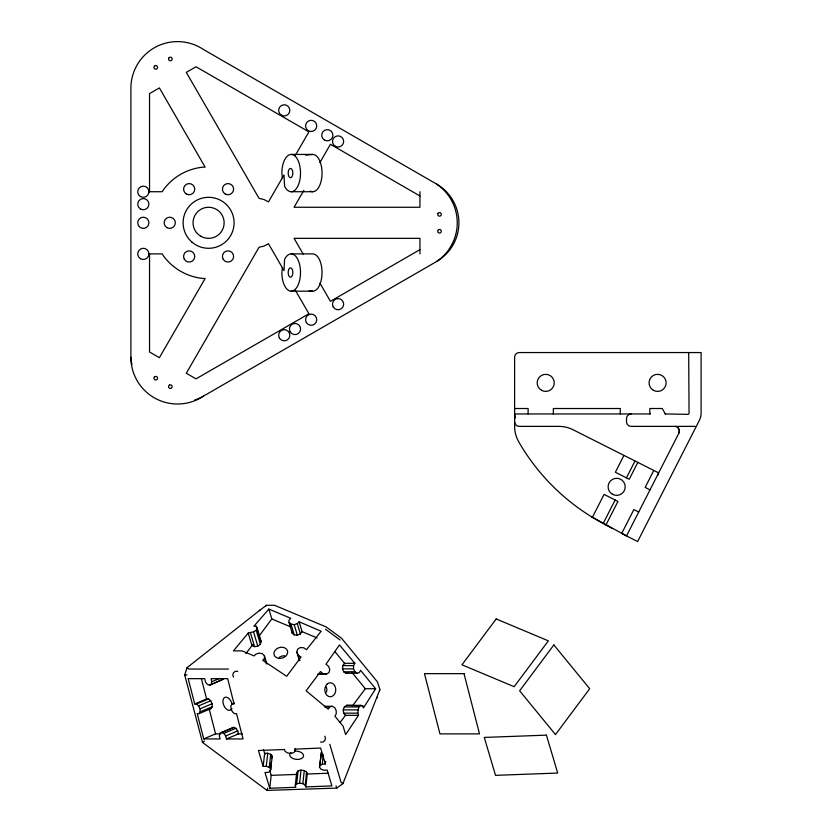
<?xml version="1.0" encoding="UTF-8"?>
<svg xmlns="http://www.w3.org/2000/svg" width="832" height="832" viewBox="0 0 832 832"><rect width="100%" height="100%" fill="white"/><g stroke="black" fill="none" stroke-linecap="round" stroke-linejoin="round"><path stroke-width="1.25" d="M282.339 267.727L281.861 272.532A18.647 9.329 90 0 0 293.592 290.545A18.647 9.329 90 0 0 299.26 263.214A18.647 9.329 90 0 0 284.586 259.355L284.003 270.618L268.476 243.724L264.035 246.054L259.022 247.291L186.306 373.235L196.03 378.851L308.911 313.758L295.433 290.41M357.115 673.223L346.018 673.223L343.689 671.798L342.462 668.886L342.815 665.6L344.521 663.312L354.827 663.312L353.548 665.6L353.558 668.886L354.921 671.798L357.115 673.223L359.299 672.63L360.578 670.342L375.617 688.719L363.438 707.97L362.762 705.786L360.776 705.349L346.601 705.349L344.334 706.919L343.21 709.894L343.668 713.149L345.457 715.333L358.509 715.333L357.854 713.149L358.218 709.894L358.925 706.919L360.776 705.349M270.826 769.194L269.266 767.354L266.292 766.293L263.193 766.407L264.628 753.355L267.727 753.241L270.702 754.302L272.262 756.142L270.379 771.118L268.102 772.377L265.002 772.491L269.745 788.258L295.828 787.28L295.256 785.543L296.691 772.491L298.116 770.827L301.018 770.099L304.283 770.598L306.665 772.127L307.226 774.02L305.812 786.916L331.895 785.907L327.163 770.047L324.043 770.297L321.079 769.236L319.519 767.385L321.402 752.419L319.519 767.385M266.292 766.293L267.727 753.241M269.266 767.354L270.702 754.302M270.379 771.118L271.43 761.623M269.745 788.258L271.17 775.351L269.714 770.453M263.193 766.407L258.461 750.485L284.554 749.518L285.116 751.41L287.498 752.939L290.753 753.438L293.665 752.71L295.09 751.046L295.35 748.665M295.256 785.543L296.681 783.879L298.116 770.827M296.681 783.879L299.582 783.151L301.018 770.099M305.812 786.916L305.23 785.179L302.848 783.65L304.283 770.598M305.23 785.179L306.665 772.127M319.956 765.471L322.244 764.213L323.284 754.718M322.244 764.213L325.354 763.953L325.634 761.374M211.182 684.268L211.744 681.73L211.089 678.673L227.687 678.673L234.073 704.007L232.097 704.007L230.901 705.848L231.036 708.843L232.44 711.828L234.582 713.679L236.558 713.679L243.058 738.951L226.46 738.951L225.68 735.946L223.818 733.408L221.603 732.441L219.898 733.408L219.336 735.946L220.106 738.951L203.746 738.91L197.174 713.606L198.983 713.679L211.047 708.594L212.243 706.753L212.108 703.758L210.704 700.773L208.562 698.922L206.586 698.922L194.688 703.934L188.188 678.652L204.734 678.673L205.39 681.73L207.262 684.268L209.477 685.246L223.257 679.193L209.477 685.246M271.814 758.066L272.262 756.142M299.312 660.462L296.837 652.122L297.617 649.23L300.227 647.566L303.69 647.774L306.53 649.678L321.131 631.238L299.156 621.806L297.326 623.678L294.185 624.603L291.002 624.114L289.006 622.43L288.954 620.162L290.784 618.29L268.882 609.097L253.885 626.215L256.162 626.215L257.171 628.066L261.206 641.628L260.343 644.249L257.806 646.173L254.561 646.662L251.95 645.57L248.227 633.038L253.542 631.8L256.194 630.292L257.171 628.066M379.402 690.83L379.912 689.551L342.94 783.609L336.762 788.091L266.989 790.4L202.519 742.425L184.683 674.929L187.044 667.67L260.385 609.783L266.562 605.29L274.57 605.29L326.258 626.985L341.588 638.279L377.447 681.928L379.798 689.187M266.989 790.4L267.717 788.154M377.551 696.81L377.104 697.944M591.999 517.067L626.538 535.912L678.891 433.16L679.318 430.165L678.142 427.866M592.405 517.317L604.094 494.385L617.937 501.436L605.925 525.013M623.844 455.614L615.378 472.233L629.221 479.284L637.686 462.665M603.169 523.505L615.139 500.011M626.423 477.859L634.889 461.24M653.619 470.787L645.154 487.396L650 489.871M515.403 416.021L514.623 418.61A4.659 4.659 0 0 1 515.247 416.281M295.433 155.199L308.911 131.862L196.03 66.768L186.306 72.374L259.022 198.328L264.035 199.555L268.476 201.895L284.003 175.001L284.586 186.264A18.647 9.329 -90 0 0 299.26 182.406A18.647 9.329 -90 0 0 293.592 155.064A18.647 9.329 -90 0 0 281.861 173.077L282.339 177.882M303.826 190.403L294.081 207.262L419.942 207.262L419.942 191.724M319.883 162.583L330.439 144.29L419.942 195.967M358.509 715.333L345.623 734.583L343.086 726.159L334.942 716.206L336.222 713.918L336.201 710.642L334.807 707.73L332.27 706.295L329.68 706.888L328.214 709.176L306.124 690.799L320.486 671.549L323.118 673.733L326.394 674.18L328.952 672.61L329.794 669.625L328.609 666.37L325.978 664.186L339.466 644.935L354.827 663.312M198.983 713.679L200.169 711.828L212.243 706.753M245.908 653.671L252.803 644.436M258.877 636.282L271.804 618.956L268.882 609.097M289.006 622.43L292.157 633.038L294.195 634.858L297.336 635.211L300.383 633.942L302.089 631.654L299.156 621.806M340.174 722.426L345.55 715.218M352.394 706.046L365.321 688.719L375.617 688.719M248.227 633.038L233.449 650.874L242.091 650.874L254.124 655.928L255.944 654.046L259.095 653.13L262.288 653.64L264.368 655.616L266.895 664.113M264.368 655.616L264.534 658.268L262.766 660.338L286.676 676.291L301.038 657.041L298.189 655.138L296.837 652.122M266.51 605.332L265.481 606.143M259.303 610.636L260.333 609.825M202.519 742.425L204.433 741.031M419.942 249.652L330.439 301.319L319.914 283.078M194.584 400.14A48.422 48.422 0 0 0 203.414 396.157L436.519 261.57A44.762 44.762 0 0 0 436.519 184.038L203.414 49.462A46.623 46.623 0 0 0 130.894 88.223L130.894 357.396A48.422 48.422 0 0 0 131.914 364.593M226.46 738.951L238.524 733.876L237.754 730.87L235.882 728.322L233.678 727.355L219.898 733.408M211.744 681.73L219.43 678.496M194.688 703.934L196.487 704.007L208.562 698.922M196.487 704.007L198.64 705.848L210.704 700.773M200.169 711.828L200.044 708.843L212.108 703.758M232.097 704.007L234.291 703.082M203.746 738.91L215.571 733.876L220.678 733.876M221.603 732.441L233.678 727.355M223.818 733.408L235.882 728.322M225.68 735.946L237.754 730.87M346.018 673.223L348.566 672.63M305.583 155.137L312.718 154.43A18.647 9.329 -90 0 1 321.963 175.521A18.647 9.329 -90 0 1 310.294 191.09M271.17 775.351L297.066 774.394M306.124 774.062L328.349 773.23M291.179 154.43L312.718 154.43M148.616 191.724L162.292 191.724L163.332 189.925A55.942 55.942 0 0 1 202.748 167.17L205.15 167.17L159.39 87.922L149.542 93.61L149.542 191.724M291.179 191.724L312.718 191.724M148.616 253.885L162.292 253.885L163.332 255.694A55.942 55.942 0 0 0 202.748 278.45L205.15 278.45L159.39 357.698L149.542 352.009L149.542 253.885M291.179 253.885L312.718 253.885A18.647 9.329 -90 0 1 322.036 272.532A18.647 9.329 -90 0 1 312.718 291.19L291.179 291.19M514.623 408.512L528.112 408.512L528.112 413.951M514.623 413.951L650.406 413.951M665.08 413.951L687.138 414.336A1.55 1.55 0 0 0 689.062 412.402L688.678 352.56M695.053 426.379L631.176 426.379A4.659 4.659 0 0 1 626.517 421.72L626.517 418.61A4.659 4.659 0 0 1 631.176 413.951M342.815 665.6L353.548 665.6M342.462 668.886L353.558 668.886M228.498 669.053L188.947 669.053L187.044 667.67M237.765 671.299L235.404 671.299L233.501 672.682L232.773 674.929L233.501 677.175M343.689 671.798L354.921 671.798M318.438 673.733L323.118 673.733M317.699 674.18L326.394 674.18M184.683 674.929L187.044 674.929M362.762 705.786L346.601 705.349M324.678 706.295L332.27 706.295M324.636 706.888L329.68 706.888M344.334 706.919L358.925 706.919M209.071 708.594L211.047 708.594M343.21 709.894L358.218 709.894M343.668 713.149L357.854 713.149M237.266 733.876L242.372 733.876M320.507 742.061L322.868 742.061L324.771 740.667L325.499 738.431L324.771 736.185M309.15 290.826L312.718 291.19M299.582 783.151L302.848 783.65M271.804 618.956L290.784 626.912M301.454 631.394L317.075 637.946M638.706 512.023L633.859 509.558L621.691 533.437L637.614 541.559L699.421 420.254A15.538 15.538 0 0 0 701.106 413.202L701.106 352.56L519.282 352.56A4.659 4.659 0 0 0 514.623 357.23L514.623 426.379A31.086 31.086 0 0 0 518.783 441.927A213.065 213.065 0 0 0 599.04 521.196L612.716 528.694M325.52 629.221L340.028 639.943M342.94 783.609L341.037 782.215L329.774 744.297M335.015 651.706L344.958 663.842M351.853 672.277L365.321 688.719M665.371 413.951L662.23 408.512L649.823 408.512L649.823 413.951M303.17 254.093L294.081 238.347L419.942 238.347L419.942 253.885M260.052 639.298L261.206 641.628M198.64 705.848L200.044 708.843M336.034 785.845L336.762 788.091M297.326 623.678L300.383 633.942M294.185 624.603L297.336 635.211M291.002 624.114L294.195 634.858M289.63 622.45L290.649 625.872M298.189 655.138L299.863 660.754M325.354 763.953L320.632 748.041L294.528 749.154L295.09 751.046M256.162 626.215L259.698 638.102M256.194 630.292L260.343 644.249M264.534 658.268L265.98 663.114M253.542 631.8L257.806 646.173M250.515 633.038L254.561 646.662M263.536 749.674L264.992 754.562M201.323 678.454L206.586 698.922M209.123 708.781L215.571 733.876M292.053 631.301L292.157 633.038M620.298 413.951L620.298 408.512L553.353 408.512L553.353 413.951M203.414 396.157A46.623 46.623 0 0 1 130.894 357.396M436.519 184.038A46.623 46.623 0 0 1 436.519 261.57M514.623 421.72A4.659 4.659 0 0 0 519.282 426.379L559.01 426.379A31.086 31.086 0 0 1 573.123 429.77L657.311 472.212A1.55 1.55 0 0 1 657.467 475.207M674.731 426.379A4.659 4.659 0 0 1 678.891 433.16M231.91 708.458A6.999 4.15 67.2 0 1 224.682 707.086A6.999 4.15 67.2 0 1 224.827 697.341A6.999 4.15 67.2 0 1 231.972 703.758M279.458 657.228A6.999 5.47 -16.5 0 1 284.617 655.793M295.36 751.057A6.999 4.15 6.3 0 1 303.555 756.08A6.999 4.15 6.3 0 1 294.258 758.992A6.999 4.15 6.3 0 1 290.878 752.461M326.352 686.93A6.999 5.47 -90 0 1 326.446 692.286M168.74 58.042L168.563 59.457L169.426 60.58L170.841 60.767L171.974 59.904L172.162 58.49L171.288 57.356L169.874 57.169L168.74 58.042M437.913 213.439L437.726 214.854L438.599 215.987L440.014 216.174L441.147 215.311L441.334 213.897L440.461 212.763L439.046 212.576L437.913 213.439M154.44 66.082L153.889 67.402L154.44 68.723L155.75 69.264L157.071 68.723L157.622 67.402L157.071 66.082L155.75 65.541L154.44 66.082M154.44 376.896L153.889 378.217L154.44 379.527L155.75 380.078L157.071 379.527L157.622 378.217L157.071 376.896L155.75 376.345L154.44 376.896M496.184 618.956L461.968 664.81L514.145 686.702L548.361 640.848L496.184 618.956M553.852 644.935L519.636 690.799L555.474 734.583L589.69 688.719L553.852 644.935M169.426 385.029L168.563 386.162L168.74 387.577L169.874 388.45L171.288 388.263L172.162 387.13L171.974 385.715L170.841 384.842L169.426 385.029M438.599 229.622L437.726 230.755L437.913 232.17L439.046 233.043L440.461 232.856L441.334 231.722L441.147 230.308L440.014 229.434L438.599 229.622M546.426 735.134L484.276 737.433L495.539 775.351L557.69 773.042L546.426 735.134M464.017 673.65L424.466 673.65L439.951 733.876L479.502 733.876L464.017 673.65M612.383 494.239A8.549 8.549 0 0 0 625.206 486.834A8.549 8.549 0 0 0 612.383 479.43A8.549 8.549 0 0 0 612.383 494.239M653.318 390.27A8.549 8.549 0 0 0 666.141 382.866A8.549 8.549 0 0 0 653.318 375.471A8.549 8.549 0 0 0 653.318 390.27M541.434 390.27A8.549 8.549 0 0 0 554.247 382.866A8.549 8.549 0 0 0 541.434 375.471A8.549 8.549 0 0 0 541.434 390.27M278.626 658.341A6.999 5.47 -16.5 0 0 287.529 650.957A6.999 5.47 -16.5 0 0 276.203 649.189A6.999 5.47 -16.5 0 0 278.626 658.341M326.851 684.31A6.999 5.47 90 0 0 328.307 696.29A6.999 5.47 90 0 0 335.691 688.688A6.999 5.47 90 0 0 326.851 684.31M223.174 259.251A5.595 5.595 0 0 0 232.866 259.251A5.595 5.595 0 0 0 228.02 250.858A5.595 5.595 0 0 0 223.174 259.251M186.368 194.002A5.595 5.595 0 0 0 194.761 189.166A5.595 5.595 0 0 0 186.368 184.319A5.595 5.595 0 0 0 186.368 194.002M166.941 227.656A5.595 5.595 0 0 0 175.334 222.81A5.595 5.595 0 0 0 166.941 217.963A5.595 5.595 0 0 0 166.941 227.656M184.319 259.251A5.595 5.595 0 0 0 194.012 259.251A5.595 5.595 0 0 0 189.166 250.858A5.595 5.595 0 0 0 184.319 259.251M200.824 236.267A15.538 15.538 0 0 0 224.13 222.81A15.538 15.538 0 0 0 200.824 209.352A15.538 15.538 0 0 0 200.824 236.267M225.222 194.002A5.595 5.595 0 0 0 233.615 189.166A5.595 5.595 0 0 0 225.222 184.319A5.595 5.595 0 0 0 225.222 194.002M140.525 258.731A5.595 5.595 0 0 0 148.918 253.885A5.595 5.595 0 0 0 140.525 249.038A5.595 5.595 0 0 0 140.525 258.731M306.311 322.504A5.595 5.595 0 0 0 316.004 322.504A5.595 5.595 0 0 0 311.158 314.111A5.595 5.595 0 0 0 306.311 322.504M308.36 130.749A5.595 5.595 0 0 0 316.753 125.902A5.595 5.595 0 0 0 308.36 121.056A5.595 5.595 0 0 0 308.36 130.749M138.476 194.522A5.595 5.595 0 0 0 148.169 194.522A5.595 5.595 0 0 0 143.322 186.129A5.595 5.595 0 0 0 138.476 194.522M279.396 338.042A5.595 5.595 0 0 0 289.089 338.042A5.595 5.595 0 0 0 284.242 329.659A5.595 5.595 0 0 0 279.396 338.042M281.445 115.211A5.595 5.595 0 0 0 289.838 110.365A5.595 5.595 0 0 0 281.445 105.518A5.595 5.595 0 0 0 281.445 115.211M290.17 331.833A5.595 5.595 0 0 0 299.853 331.833A5.595 5.595 0 0 0 295.006 323.44A5.595 5.595 0 0 0 290.17 331.833M333.237 306.966A5.595 5.595 0 0 0 342.919 306.966A5.595 5.595 0 0 0 338.073 298.574A5.595 5.595 0 0 0 333.237 306.966M335.286 146.286A5.595 5.595 0 0 0 343.668 141.45A5.595 5.595 0 0 0 335.286 136.604A5.595 5.595 0 0 0 335.286 146.286M191.786 241.966A25.49 25.49 0 0 0 233.594 227.781A25.49 25.49 0 0 0 200.398 198.671A25.49 25.49 0 0 0 191.786 241.966M288.496 270.202A4.659 2.33 90 0 0 290.514 277.202A4.659 2.33 90 0 0 292.531 270.202A4.659 2.33 90 0 0 288.496 270.202M288.496 170.747A4.659 2.33 90 0 0 290.514 177.736A4.659 2.33 90 0 0 292.531 170.747A4.659 2.33 90 0 0 288.496 170.747M138.476 225.607A5.595 5.595 0 0 0 148.169 225.607A5.595 5.595 0 0 0 143.322 217.214A5.595 5.595 0 0 0 138.476 225.607M140.525 208.998A5.595 5.595 0 0 0 148.918 204.162A5.595 5.595 0 0 0 140.525 199.316A5.595 5.595 0 0 0 140.525 208.998M324.511 140.078A5.595 5.595 0 0 0 332.904 135.231A5.595 5.595 0 0 0 324.511 130.385A5.595 5.595 0 0 0 324.511 140.078"/></g></svg>
